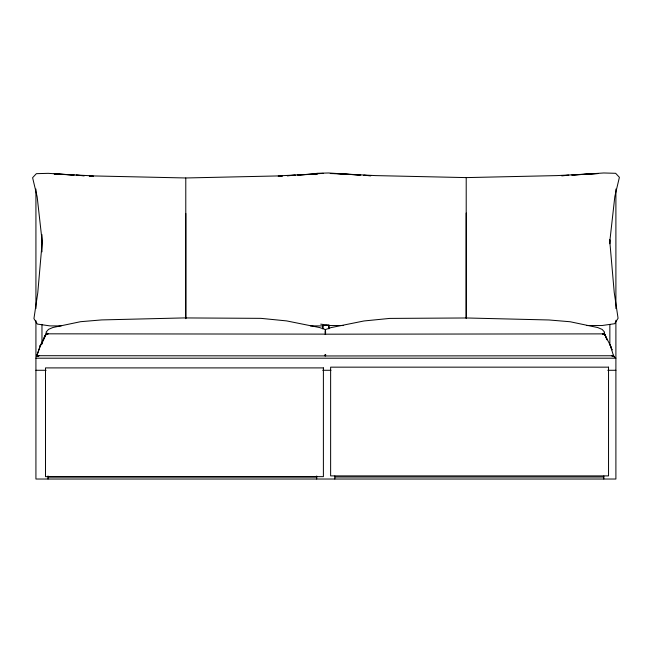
<?xml version="1.0" encoding="UTF-8"?>
<svg xmlns="http://www.w3.org/2000/svg" width="652" height="652" viewBox="0 0 652 652"><rect width="100%" height="100%" fill="white"/><g stroke="black" fill="none" stroke-linecap="round" stroke-linejoin="round"><path stroke-width="0.98" d="M185.787 213.416L185.779 318.673L185.787 177.972L276.513 175.967L317.442 173.905L298.331 175.062M466.213 213.049L466.204 318.306L466.213 177.605L556.93 175.6L597.86 173.546L583.776 174.394M325.055 333.074L325.169 330.548M325.666 354.452L325.584 355.91L39.275 355.699L36.724 356.497L39.014 355.715L36.919 355.389L40.668 344.761L36.919 355.397L38.973 355.731M42.315 240.523L37.775 292.772L33.937 318.641L37.376 324.085L50.017 325.902L61.174 325.902M609.685 242.479L614.844 196.431L619.4 177.328L615.635 173.302L603.728 172.976L571.657 175.07M45.73 334.191L45.184 335.682L46.137 333.979L48.109 333.734L45.73 334.191L48.109 333.734C42.714 334.215 44.189 342.928 40.179 345.69L40.668 344.761M43.668 339.659L46.088 334.158L40.188 345.674M315.527 174.638L316.782 173.302L328.69 172.976L360.76 175.07M613.41 355.519L610.5 345.747L604.583 334.215L602.57 333.791L604.534 334.036L605.496 335.739L604.942 334.248L602.57 333.791L604.771 334.297L607.012 339.708L604.771 334.297M325.014 334.183L602.366 333.881L604.355 332.927L604.575 332.145L602.163 329.431L597.754 327.557L570.125 321.746L549.041 319.977L466.718 317.98L389.741 318.412L364.052 320.955L331.02 327.606L325.283 329.619M613.752 355.454L611.698 355.788L614.404 356.791L611.657 355.764L613.695 355.267M327.402 325.063L321.566 325.902L310.409 325.902M287.23 175.698L295.242 175.168M297.247 175.038L323.31 173.342M568.65 175.266L561.633 175.722L568.683 175.306M287.263 175.738L295.307 175.249M572.709 175.062L580.761 174.573M343.62 325.535L330.434 325.535L320.711 324.134M586.776 325.535L601.983 325.535L614.624 323.718L618.063 318.274L614.225 292.406L609.685 240.156M611.405 355.756L325.087 355.968L325.006 354.509M35.925 358.201L615.895 358.201M35.925 370.279L46.105 370.279M322.748 370.279L330.996 370.279M607.754 370.279L615.895 370.279M48.077 477.011L316.75 477.011M335.071 477.011L603.752 477.011M466.213 177.605L375.487 175.6L334.558 173.546L348.641 174.394M185.787 177.972L95.07 175.967L54.14 173.905L73.252 175.062M330.254 173.53L335.218 173.668M351.664 174.573L359.708 175.062M363.734 175.306L370.776 175.73L363.767 175.266M76.268 175.249L84.32 175.738L76.333 175.168M74.328 175.038L48.272 173.342L36.365 173.668L32.6 177.694L37.156 196.798L42.315 242.846M325.389 329.562L319.651 327.557L286.619 320.906L260.93 318.355L183.962 317.923L101.63 319.92L80.555 321.697L52.918 327.5L48.509 329.374L46.096 332.088L46.316 332.87L48.305 333.824L325.666 334.126M613.956 356.554L614.746 357.329M610.011 344.818L612.008 349.896L610.492 345.731M325.462 329.651L325.617 333.017M615.895 189.039L615.895 308.567M615.895 320.295L615.895 479.024L35.925 479.024L35.925 320.719M609.856 239.683L609.856 243.742M609.856 324.435L609.856 345.03M603.817 475.976L603.817 479.024M334.826 475.976L334.826 479.024M328.934 325.454L328.934 328.502M328.787 324.769L328.787 328.828M322.895 325.397L322.895 328.453M322.748 325.788L322.748 328.828M316.701 475.976L316.701 479.024M48.012 475.976L48.012 479.024M41.972 234.622L41.972 251.843M41.972 324.378L41.972 344.02M35.925 189.039L35.925 308.567M282.218 176.024L278.208 176.285L282.234 176.04M608.536 367.157L330.629 367.157L330.629 475.895L608.536 475.895L608.536 367.157M323.392 367.899L45.493 367.899L45.493 476.645L323.392 476.645L323.392 367.899M93.375 176.285L89.348 176.04L93.375 176.285"/></g></svg>
